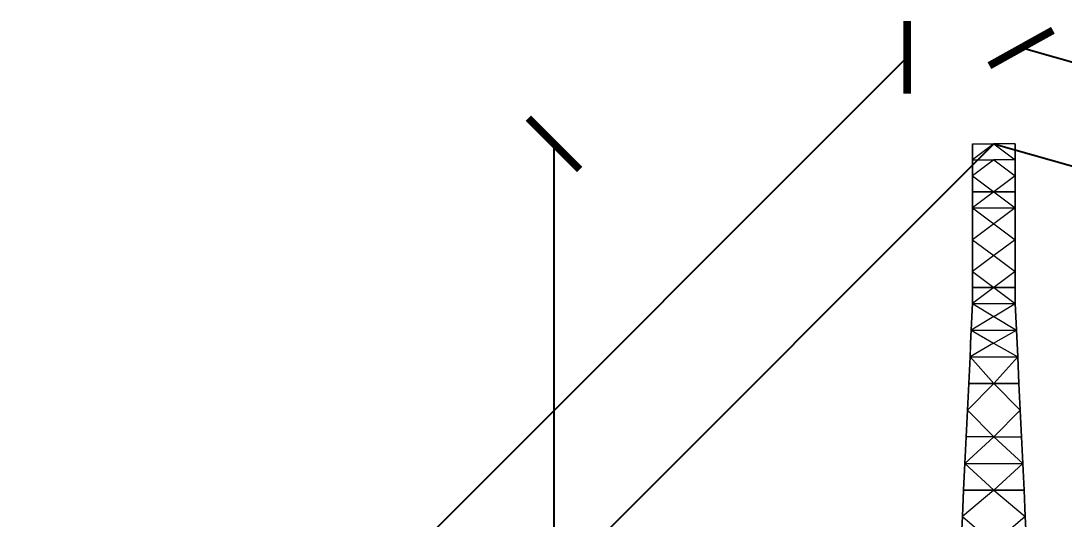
# Model space of a CAD drawing. Header units: millimetres. Extents: x 674 to 5889, y -153 to 3954.
# Drawn here: x 5481.1 to 5531.9, y 3870.8 to 3895.1 of the extents above; entities that cross this region are included whole.
import ezdxf

# ---------------------------------------------------------------- set-up
doc = ezdxf.new("R2010")
doc.units = ezdxf.units.MM
doc.layers.add('Dimensions', color=7, linetype='Continuous')
doc.layers.add('Ropes', color=3, linetype='Continuous')
doc.layers.add('Towers', color=1, linetype='Continuous', lineweight=0)
doc.styles.get("Standard").update_dxf_attribs({"font": 'arial.ttf'})
doc.dimstyles.new('ISO-25', dxfattribs={"dimtxt": 2.5, "dimasz": 2.5, "dimexe": 1.25, "dimexo": 0.625, "dimtad": 1, "dimtxsty": 'Standard', "dimcen": 2.5, "dimadec": 0, "dimazin": 0, "dimtfac": 1, "dimtmove": 0, "dimatfit": 3, "dimfxl": 1, "dimarcsym": 0})

# ---------------------------------------------------------------- blocks, each defined once
blk = doc.blocks.new('_ArchTick')
at = {"color": 0, "linetype": 'ByBlock', "const_width": 0.15}
blk.add_lwpolyline([(-0.5, -0.5), (0.5, 0.5)], dxfattribs=at)
blk = doc.blocks.new('*D57')
at = {"layer": 'Defpoints', "color": 0, "transparency": 16777216}
for p in [(5528.478, 3889.077), (5507.074, 3774.077), (5528.478, 3774.077)]:
    blk.add_point(p, dxfattribs=at)
at = {"layer": 'Dimensions', "color": 0, "lineweight": -2, "transparency": 16777216}
blk.add_line((5507.074, 3889.077), (5507.074, 3774.077), dxfattribs=at)
at = {"layer": 'Dimensions', "color": 0, "lineweight": -2, "transparency": 16777216, "xscale": 2.5, "yscale": 2.5, "zscale": 2.5}
for p, rotation in [((5507.074, 3889.077), 90), ((5507.074, 3774.077), 270)]:
    blk.add_blockref('_ArchTick', p, dxfattribs=dict(at, rotation=rotation))
at = {"layer": 'Dimensions', "color": 0, "transparency": 16777216, "insert": (5504.151, 3831.577), "char_height": 4.5, "attachment_point": 5, "rotation": 90}
blk.add_mtext('115m', dxfattribs=at)
blk = doc.blocks.new('*D62')
at = {"color": 0, "lineweight": -2, "transparency": 16777216}
blk.add_line((2577.797, -35.976), (2577.797, -85.976), dxfattribs=at)
at = {"layer": 'Defpoints', "color": 0, "transparency": 16777216}
for p in [(5529.806, 3893.742), (5528.478, 3889.077), (5643.378, 3856.377), (2597.989, -35.976), (2577.797, -85.976), (2597.989, -85.976)]:
    blk.add_point(p, dxfattribs=at)
at = {"layer": 'Dimensions', "color": 0, "lineweight": -2, "transparency": 16777216}
blk.add_line((5644.706, 3861.042), (5529.806, 3893.742), dxfattribs=at)
at = {"color": 0, "lineweight": -2, "transparency": 16777216, "xscale": 15, "yscale": 15, "zscale": 15}
for p, rotation in [((2577.797, -35.976), 90), ((2577.797, -85.976), 270)]:
    blk.add_blockref('_ArchTick', p, dxfattribs=dict(at, rotation=rotation))
at = {"layer": 'Dimensions', "color": 0, "lineweight": -2, "transparency": 16777216, "xscale": 2.5, "yscale": 2.5, "zscale": 2.5}
for p, rotation in [((5529.806, 3893.742), 164.113896019455), ((5644.706, 3861.042), 344.113896019455)]:
    blk.add_blockref('_ArchTick', p, dxfattribs=dict(at, rotation=rotation))
at = {"color": 0, "transparency": 16777216, "insert": (2569.514, -60.976), "char_height": 15, "attachment_point": 5, "rotation": 90}
blk.add_mtext('50', dxfattribs=at)
at = {"layer": 'Dimensions', "color": 0, "transparency": 16777216, "insert": (5588.056, 3880.203), "char_height": 4.5, "attachment_point": 5, "rotation": 344.1139}
blk.add_mtext('119.5m', dxfattribs=at)
blk = doc.blocks.new('*D65')
at = {"color": 0, "lineweight": -2, "transparency": 16777216}
blk.add_line((3401.546, -35.976), (3401.546, -80.976), dxfattribs=at)
at = {"layer": 'Defpoints', "color": 0, "transparency": 16777216}
for p in [(5524.262, 3893.293), (5528.478, 3889.077), (5413.478, 3774.077), (3421.627, -35.976), (3401.546, -80.976), (3421.627, -80.976)]:
    blk.add_point(p, dxfattribs=at)
at = {"layer": 'Dimensions', "color": 0, "lineweight": -2, "transparency": 16777216}
blk.add_line((5409.262, 3778.293), (5524.262, 3893.293), dxfattribs=at)
at = {"color": 0, "lineweight": -2, "transparency": 16777216, "xscale": 5, "yscale": 5, "zscale": 5}
for p, rotation in [((3401.546, -35.976), 90), ((3401.546, -80.976), 270)]:
    blk.add_blockref('_ArchTick', p, dxfattribs=dict(at, rotation=rotation))
at = {"layer": 'Dimensions', "color": 0, "lineweight": -2, "transparency": 16777216, "xscale": 2.5, "yscale": 2.5, "zscale": 2.5}
for p, rotation in [((5524.262, 3893.293), 44.99999999999592), ((5409.262, 3778.293), 224.9999999999959)]:
    blk.add_blockref('_ArchTick', p, dxfattribs=dict(at, rotation=rotation))
at = {"color": 0, "transparency": 16777216, "insert": (3393.293, -58.476), "char_height": 15, "attachment_point": 5, "rotation": 90}
blk.add_mtext('45', dxfattribs=at)
at = {"layer": 'Dimensions', "color": 0, "transparency": 16777216, "insert": (5464.696, 3837.859), "char_height": 4.5, "attachment_point": 5, "rotation": 45}
blk.add_mtext('162.6m', dxfattribs=at)
blk = doc.blocks.new('*D66')
at = {"color": 0, "lineweight": -2, "transparency": 16777216}
blk.add_line((3325.223, 34.024), (3325.223, -80.976), dxfattribs=at)
at = {"layer": 'Defpoints', "color": 0, "transparency": 16777216}
for p in [(5653.578, 3874.37), (5643.378, 3866.577), (5653.578, 3866.577), (3346.627, 34.024), (3325.223, -80.976), (3346.627, -80.976)]:
    blk.add_point(p, dxfattribs=at)
at = {"layer": 'Dimensions', "color": 0, "lineweight": -2, "transparency": 16777216}
for p, q in [((5643.378, 3874.37), (5653.578, 3874.37)), ((5653.578, 3874.37), (5673.71, 3874.37))]:
    blk.add_line(p, q, dxfattribs=at)
at = {"color": 0, "lineweight": -2, "transparency": 16777216, "xscale": 5, "yscale": 5, "zscale": 5}
for p, rotation in [((3325.223, 34.024), 90), ((3325.223, -80.976), 270)]:
    blk.add_blockref('_ArchTick', p, dxfattribs=dict(at, rotation=rotation))
at = {"layer": 'Dimensions', "color": 0, "lineweight": -2, "transparency": 16777216, "xscale": 2.5, "yscale": 2.5, "zscale": 2.5, "rotation": 180}
blk.add_blockref('_ArchTick', (5643.378, 3874.37), dxfattribs=at)
at = {"layer": 'Dimensions', "color": 0, "lineweight": -2, "transparency": 16777216, "xscale": 2.5, "yscale": 2.5, "zscale": 2.5}
blk.add_blockref('_ArchTick', (5653.578, 3874.37), dxfattribs=at)
at = {"color": 0, "transparency": 16777216, "insert": (3316.939, -23.476), "char_height": 15, "attachment_point": 5, "rotation": 90}
blk.add_mtext('115', dxfattribs=at)
at = {"layer": 'Dimensions', "color": 0, "transparency": 16777216, "insert": (5664.894, 3877.293), "char_height": 4.5, "attachment_point": 5}
blk.add_mtext('10.2m', dxfattribs=at)

msp = doc.modelspace()

# ---------------------------------------------------------------- linework, layer by layer
at = {"layer": 'Ropes'}
for q in [(5413.478, 3774.077), (5643.378, 3856.377)]:
    msp.add_line((5528.478, 3889.077), q, dxfattribs=at)
at = {"layer": 'Towers'}
for p, q in [((5528.478, 3889.077), (5527.442, 3888.3)), ((5527.442, 3889.077), (5528.478, 3889.077)), ((5528.478, 3889.077), (5527.442, 3888.3)), ((5527.442, 3889.077), (5528.478, 3889.077)), ((5527.442, 3889.077), (5527.442, 3888.3)), ((5527.442, 3888.3), (5527.442, 3889.077)), ((5527.442, 3889.077), (5527.442, 3888.3)), ((5527.442, 3888.3), (5527.442, 3889.077)), ((5528.478, 3889.077), (5529.515, 3888.3)), ((5529.515, 3889.077), (5528.478, 3889.077)), ((5528.478, 3889.077), (5529.515, 3888.3)), ((5529.515, 3889.077), (5528.478, 3889.077)), ((5529.515, 3889.077), (5529.515, 3888.3)), ((5529.515, 3888.3), (5529.515, 3889.077)), ((5529.515, 3889.077), (5529.515, 3888.3)), ((5529.515, 3888.3), (5529.515, 3889.077)), ((5528.478, 3888.3), (5527.442, 3887.522)), ((5527.442, 3888.3), (5528.478, 3888.3)), ((5528.478, 3888.3), (5527.442, 3887.522)), ((5527.442, 3888.3), (5528.478, 3888.3)), ((5527.442, 3888.3), (5527.442, 3887.522)), ((5527.442, 3887.522), (5527.442, 3888.3)), ((5527.442, 3888.3), (5527.442, 3887.522)), ((5527.442, 3887.522), (5527.442, 3888.3)), ((5528.478, 3888.3), (5529.515, 3887.522)), ((5529.515, 3888.3), (5528.478, 3888.3)), ((5528.478, 3888.3), (5529.515, 3887.522)), ((5529.515, 3888.3), (5528.478, 3888.3)), ((5529.515, 3888.3), (5529.515, 3887.522)), ((5529.515, 3887.522), (5529.515, 3888.3)), ((5529.515, 3888.3), (5529.515, 3887.522)), ((5529.515, 3887.522), (5529.515, 3888.3)), ((5527.442, 3887.522), (5528.478, 3886.745)), ((5527.442, 3887.522), (5528.478, 3886.745)), ((5527.442, 3887.522), (5527.442, 3886.745)), ((5527.442, 3886.745), (5527.442, 3887.522)), ((5527.442, 3887.522), (5527.442, 3886.745)), ((5527.442, 3886.745), (5527.442, 3887.522)), ((5529.515, 3887.522), (5528.478, 3886.745)), ((5529.515, 3887.522), (5528.478, 3886.745)), ((5529.515, 3887.522), (5529.515, 3886.745)), ((5529.515, 3886.745), (5529.515, 3887.522)), ((5529.515, 3887.522), (5529.515, 3886.745)), ((5529.515, 3886.745), (5529.515, 3887.522)), ((5528.478, 3886.745), (5527.442, 3886.745)), ((5527.442, 3886.745), (5528.478, 3886.745)), ((5527.442, 3886.745), (5528.478, 3886.745)), ((5528.478, 3886.745), (5527.442, 3885.968)), ((5527.442, 3886.745), (5528.478, 3886.745)), ((5528.478, 3886.745), (5527.442, 3885.968)), ((5527.442, 3886.745), (5527.442, 3885.968)), ((5527.442, 3885.968), (5527.442, 3886.745)), ((5527.442, 3886.745), (5527.442, 3885.968)), ((5527.442, 3885.968), (5527.442, 3886.745)), ((5529.515, 3886.745), (5528.478, 3886.745)), ((5528.478, 3886.745), (5529.515, 3886.745)), ((5528.478, 3886.745), (5529.515, 3886.745)), ((5528.478, 3886.745), (5529.515, 3885.968)), ((5528.478, 3886.745), (5529.515, 3886.745)), ((5528.478, 3886.745), (5529.515, 3885.968)), ((5529.515, 3886.745), (5529.515, 3885.968)), ((5529.515, 3885.968), (5529.515, 3886.745)), ((5529.515, 3886.745), (5529.515, 3885.968)), ((5529.515, 3885.968), (5529.515, 3886.745)), ((5527.442, 3885.968), (5529.515, 3885.968)), ((5527.442, 3885.968), (5528.478, 3885.19)), ((5527.442, 3885.968), (5529.515, 3885.968)), ((5527.442, 3885.968), (5528.478, 3885.19)), ((5527.442, 3885.968), (5527.442, 3885.19)), ((5527.442, 3884.413), (5527.442, 3885.968)), ((5527.442, 3885.968), (5527.442, 3885.19)), ((5527.442, 3884.413), (5527.442, 3885.968)), ((5529.515, 3885.968), (5528.478, 3885.19)), ((5529.515, 3885.968), (5528.478, 3885.19)), ((5529.515, 3885.968), (5529.515, 3885.19)), ((5529.515, 3884.413), (5529.515, 3885.968)), ((5529.515, 3885.968), (5529.515, 3885.19)), ((5529.515, 3884.413), (5529.515, 3885.968)), ((5528.478, 3885.19), (5527.442, 3884.413)), ((5528.478, 3885.19), (5527.442, 3884.413)), ((5527.442, 3885.19), (5527.442, 3884.413)), ((5527.442, 3885.19), (5527.442, 3884.413)), ((5528.478, 3885.19), (5529.515, 3884.413)), ((5528.478, 3885.19), (5529.515, 3884.413)), ((5529.515, 3885.19), (5529.515, 3884.413)), ((5529.515, 3885.19), (5529.515, 3884.413)), ((5527.442, 3884.413), (5528.478, 3883.636)), ((5527.442, 3884.413), (5528.478, 3883.636)), ((5527.442, 3884.413), (5527.442, 3883.636)), ((5527.442, 3882.858), (5527.442, 3884.413)), ((5527.442, 3884.413), (5527.442, 3883.636)), ((5527.442, 3882.858), (5527.442, 3884.413)), ((5529.515, 3884.413), (5528.478, 3883.636)), ((5529.515, 3884.413), (5528.478, 3883.636)), ((5529.515, 3884.413), (5529.515, 3883.636)), ((5529.515, 3882.858), (5529.515, 3884.413)), ((5529.515, 3884.413), (5529.515, 3883.636)), ((5529.515, 3882.858), (5529.515, 3884.413)), ((5528.478, 3883.636), (5527.442, 3882.858)), ((5528.478, 3883.636), (5527.442, 3882.858)), ((5527.442, 3883.636), (5527.442, 3882.858)), ((5527.442, 3883.636), (5527.442, 3882.858)), ((5528.478, 3883.636), (5529.515, 3882.858)), ((5528.478, 3883.636), (5529.515, 3882.858)), ((5529.515, 3883.636), (5529.515, 3882.858)), ((5529.515, 3883.636), (5529.515, 3882.858)), ((5527.442, 3882.858), (5528.478, 3882.081)), ((5527.442, 3882.858), (5528.478, 3882.081)), ((5527.442, 3882.858), (5527.442, 3882.081)), ((5527.442, 3882.081), (5527.442, 3882.858)), ((5527.442, 3882.858), (5527.442, 3882.081)), ((5527.442, 3882.081), (5527.442, 3882.858)), ((5529.515, 3882.858), (5528.478, 3882.081)), ((5529.515, 3882.858), (5528.478, 3882.081)), ((5529.515, 3882.858), (5529.515, 3882.081)), ((5529.515, 3882.081), (5529.515, 3882.858)), ((5529.515, 3882.858), (5529.515, 3882.081)), ((5529.515, 3882.081), (5529.515, 3882.858)), ((5528.478, 3882.081), (5527.442, 3882.081)), ((5527.442, 3882.081), (5528.478, 3882.081)), ((5528.478, 3882.081), (5527.442, 3881.303)), ((5528.478, 3882.081), (5527.442, 3882.081)), ((5528.478, 3882.081), (5527.442, 3881.303)), ((5528.478, 3882.081), (5527.442, 3882.081)), ((5527.442, 3882.081), (5527.442, 3881.303)), ((5527.442, 3881.303), (5527.442, 3882.081)), ((5527.442, 3882.081), (5527.442, 3881.303)), ((5527.442, 3881.303), (5527.442, 3882.081)), ((5529.515, 3882.081), (5528.478, 3882.081)), ((5528.478, 3882.081), (5529.515, 3882.081)), ((5528.478, 3882.081), (5529.515, 3881.303)), ((5528.478, 3882.081), (5529.515, 3882.081)), ((5528.478, 3882.081), (5529.515, 3881.303)), ((5528.478, 3882.081), (5529.515, 3882.081)), ((5529.515, 3882.081), (5529.515, 3881.303)), ((5529.515, 3881.303), (5529.515, 3882.081)), ((5529.515, 3882.081), (5529.515, 3881.303)), ((5529.515, 3881.303), (5529.515, 3882.081)), ((5527.38, 3880.008), (5527.442, 3881.303)), ((5527.38, 3880.008), (5527.442, 3881.303)), ((5527.412, 3880.675), (5527.442, 3881.303)), ((5527.442, 3881.303), (5527.412, 3880.675)), ((5527.442, 3881.303), (5529.515, 3881.303)), ((5527.442, 3881.303), (5528.48, 3880.675)), ((5527.442, 3881.303), (5529.515, 3881.303)), ((5527.442, 3881.303), (5528.48, 3880.675)), ((5528.48, 3880.675), (5529.515, 3881.303)), ((5528.48, 3880.675), (5529.515, 3881.303)), ((5529.545, 3880.675), (5529.515, 3881.303)), ((5529.577, 3880.008), (5529.515, 3881.303)), ((5529.515, 3881.303), (5529.545, 3880.675)), ((5529.577, 3880.008), (5529.515, 3881.303)), ((5528.48, 3880.675), (5527.38, 3880.008)), ((5528.48, 3880.675), (5527.38, 3880.008)), ((5527.412, 3880.675), (5527.38, 3880.008)), ((5527.412, 3880.675), (5527.38, 3880.008)), ((5528.48, 3880.675), (5529.577, 3880.008)), ((5528.48, 3880.675), (5529.577, 3880.008)), ((5529.545, 3880.675), (5529.577, 3880.008)), ((5529.545, 3880.675), (5529.577, 3880.008)), ((5527.318, 3878.712), (5527.38, 3880.008)), ((5527.318, 3878.712), (5527.38, 3880.008)), ((5527.349, 3879.375), (5527.38, 3880.008)), ((5527.38, 3880.008), (5527.349, 3879.375)), ((5527.38, 3880.008), (5529.577, 3880.008)), ((5527.38, 3880.008), (5528.469, 3879.375)), ((5527.38, 3880.008), (5529.577, 3880.008)), ((5527.38, 3880.008), (5528.469, 3879.375)), ((5528.469, 3879.375), (5529.577, 3880.008)), ((5528.469, 3879.375), (5529.577, 3880.008)), ((5529.607, 3879.375), (5529.577, 3880.008)), ((5529.639, 3878.712), (5529.577, 3880.008)), ((5529.577, 3880.008), (5529.607, 3879.375)), ((5529.639, 3878.712), (5529.577, 3880.008)), ((5528.469, 3879.375), (5527.318, 3878.712)), ((5528.469, 3879.375), (5527.318, 3878.712)), ((5527.349, 3879.375), (5527.318, 3878.712)), ((5527.349, 3879.375), (5527.318, 3878.712)), ((5528.469, 3879.375), (5529.639, 3878.712)), ((5528.469, 3879.375), (5529.639, 3878.712)), ((5529.607, 3879.375), (5529.639, 3878.712)), ((5529.607, 3879.375), (5529.639, 3878.712)), ((5527.318, 3878.712), (5527.256, 3877.419)), ((5527.256, 3877.417), (5527.318, 3878.712)), ((5527.318, 3878.712), (5527.256, 3877.419)), ((5527.256, 3877.417), (5527.318, 3878.712)), ((5527.318, 3878.712), (5529.639, 3878.712)), ((5527.318, 3878.712), (5528.478, 3877.419)), ((5527.318, 3878.712), (5529.639, 3878.712)), ((5527.318, 3878.712), (5528.478, 3877.419)), ((5529.639, 3878.712), (5528.478, 3877.419)), ((5529.639, 3878.712), (5528.478, 3877.419)), ((5529.639, 3878.712), (5529.7, 3877.419)), ((5529.7, 3877.417), (5529.639, 3878.712)), ((5529.639, 3878.712), (5529.7, 3877.419)), ((5529.7, 3877.417), (5529.639, 3878.712)), ((5528.478, 3877.419), (5527.194, 3876.121)), ((5528.478, 3877.419), (5527.194, 3876.121)), ((5527.256, 3877.419), (5527.194, 3876.121)), ((5527.256, 3877.419), (5527.194, 3876.121)), ((5527.194, 3876.121), (5527.256, 3877.417)), ((5527.194, 3876.121), (5527.256, 3877.417)), ((5528.478, 3877.419), (5527.256, 3877.419)), ((5527.256, 3877.419), (5528.478, 3877.419)), ((5528.478, 3877.419), (5527.256, 3877.417)), ((5528.478, 3877.419), (5527.256, 3877.417)), ((5527.256, 3877.419), (5527.256, 3877.417)), ((5527.256, 3877.419), (5527.256, 3877.417)), ((5529.7, 3877.419), (5528.478, 3877.419)), ((5528.478, 3877.419), (5529.7, 3877.419)), ((5528.478, 3877.419), (5529.7, 3877.417)), ((5528.478, 3877.419), (5529.762, 3876.121)), ((5528.478, 3877.419), (5529.7, 3877.417)), ((5528.478, 3877.419), (5529.762, 3876.121)), ((5529.7, 3877.419), (5529.7, 3877.417)), ((5529.7, 3877.419), (5529.762, 3876.121)), ((5529.7, 3877.419), (5529.7, 3877.417)), ((5529.7, 3877.419), (5529.762, 3876.121)), ((5529.762, 3876.121), (5529.7, 3877.417)), ((5529.762, 3876.121), (5529.7, 3877.417)), ((5527.194, 3876.121), (5527.132, 3874.826)), ((5527.132, 3874.825), (5527.194, 3876.121)), ((5527.194, 3876.121), (5527.132, 3874.826)), ((5527.132, 3874.825), (5527.194, 3876.121)), ((5527.194, 3876.121), (5528.478, 3874.826)), ((5527.194, 3876.121), (5528.478, 3874.826)), ((5529.762, 3876.121), (5528.478, 3874.826)), ((5529.762, 3876.121), (5528.478, 3874.826)), ((5529.762, 3876.121), (5529.824, 3874.826)), ((5529.824, 3874.825), (5529.762, 3876.121)), ((5529.762, 3876.121), (5529.824, 3874.826)), ((5529.824, 3874.825), (5529.762, 3876.121)), ((5528.478, 3874.826), (5527.07, 3873.53)), ((5528.478, 3874.826), (5527.07, 3873.53)), ((5527.132, 3874.826), (5527.07, 3873.53)), ((5527.132, 3874.826), (5527.07, 3873.53)), ((5527.07, 3873.53), (5527.132, 3874.825)), ((5527.07, 3873.53), (5527.132, 3874.825)), ((5528.478, 3874.826), (5527.132, 3874.825)), ((5528.478, 3874.826), (5527.132, 3874.825)), ((5527.132, 3874.826), (5527.132, 3874.825)), ((5527.132, 3874.826), (5527.132, 3874.825)), ((5528.478, 3874.826), (5529.824, 3874.825)), ((5528.478, 3874.826), (5529.886, 3873.53)), ((5528.478, 3874.826), (5529.824, 3874.825)), ((5528.478, 3874.826), (5529.886, 3873.53)), ((5529.824, 3874.826), (5529.824, 3874.825)), ((5529.824, 3874.826), (5529.886, 3873.53)), ((5529.824, 3874.826), (5529.824, 3874.825)), ((5529.824, 3874.826), (5529.886, 3873.53)), ((5529.886, 3873.53), (5529.824, 3874.825)), ((5529.886, 3873.53), (5529.824, 3874.825)), ((5527.07, 3873.53), (5527.008, 3872.232)), ((5527.008, 3872.234), (5527.07, 3873.53)), ((5527.07, 3873.53), (5527.008, 3872.232)), ((5527.008, 3872.234), (5527.07, 3873.53)), ((5527.07, 3873.53), (5529.886, 3873.53)), ((5527.07, 3873.53), (5528.478, 3872.232)), ((5527.07, 3873.53), (5529.886, 3873.53)), ((5527.07, 3873.53), (5528.478, 3872.232)), ((5529.886, 3873.53), (5528.478, 3872.232)), ((5529.886, 3873.53), (5528.478, 3872.232)), ((5529.886, 3873.53), (5529.948, 3872.232)), ((5529.948, 3872.234), (5529.886, 3873.53)), ((5529.886, 3873.53), (5529.948, 3872.232)), ((5529.948, 3872.234), (5529.886, 3873.53)), ((5526.946, 3870.939), (5527.008, 3872.234)), ((5526.946, 3870.939), (5527.008, 3872.234)), ((5528.478, 3872.232), (5526.946, 3870.939)), ((5528.478, 3872.232), (5526.946, 3870.939)), ((5527.008, 3872.232), (5526.946, 3870.939)), ((5527.008, 3872.232), (5526.946, 3870.939)), ((5528.478, 3872.232), (5527.008, 3872.234)), ((5528.478, 3872.232), (5527.008, 3872.234)), ((5527.008, 3872.232), (5527.008, 3872.234)), ((5527.008, 3872.232), (5527.008, 3872.234)), ((5528.478, 3872.232), (5527.008, 3872.232)), ((5527.008, 3872.232), (5528.478, 3872.232)), ((5528.478, 3872.232), (5529.948, 3872.234)), ((5528.478, 3872.232), (5529.948, 3872.234)), ((5529.948, 3872.232), (5528.478, 3872.232)), ((5528.478, 3872.232), (5529.948, 3872.232)), ((5528.478, 3872.232), (5530.01, 3870.939)), ((5528.478, 3872.232), (5530.01, 3870.939)), ((5529.948, 3872.232), (5529.948, 3872.234)), ((5530.01, 3870.939), (5529.948, 3872.234)), ((5529.948, 3872.232), (5529.948, 3872.234)), ((5530.01, 3870.939), (5529.948, 3872.234)), ((5529.948, 3872.232), (5530.01, 3870.939)), ((5529.948, 3872.232), (5530.01, 3870.939)), ((5526.946, 3870.939), (5526.884, 3869.645)), ((5526.884, 3869.643), (5526.946, 3870.939)), ((5526.946, 3870.939), (5526.884, 3869.645)), ((5526.884, 3869.643), (5526.946, 3870.939)), ((5526.946, 3870.939), (5528.478, 3869.645)), ((5526.946, 3870.939), (5528.478, 3869.645)), ((5530.01, 3870.939), (5528.478, 3869.645)), ((5530.01, 3870.939), (5528.478, 3869.645)), ((5530.01, 3870.939), (5530.072, 3869.645)), ((5530.072, 3869.643), (5530.01, 3870.939)), ((5530.01, 3870.939), (5530.072, 3869.645)), ((5530.072, 3869.643), (5530.01, 3870.939))]:
    msp.add_line(p, q, dxfattribs=at)

# ---------------------------------------------------------------- dimensions: what is measured, and where the dimension line sits
at = {"layer": 'Dimensions'}
for p1, p2, distance, picture, middle in [((5413.478, 3774.077), (5528.478, 3889.077), 5.962, '*D65', (5464.696, 3837.859)), ((5643.378, 3856.377), (5528.478, 3889.077), -4.85, '*D62', (5588.056, 3880.203)), ((5643.378, 3866.577), (5653.578, 3866.577), 7.793, '*D66', (5664.894, 3877.293))]:
    dim = msp.add_aligned_dim(p1=p1, p2=p2, distance=distance, dimstyle='ISO-25', override={"dimtxt": 4.5, "dimexe": 2, "dimexo": 3, "dimdec": 1, "dimdsep": 46, "dimpost": 'm', "dimblk1": 'ArchTick', "dimblk2": 'ArchTick', "dimsah": 1, "dimse1": 1, "dimse2": 1}, dxfattribs=at)
    dim.commit()
    dim.dimension.update_dxf_attribs({"geometry": picture, "text_midpoint": middle})
dim = msp.add_linear_dim(base=(5507.074, 3774.077), p1=(5528.478, 3889.077), p2=(5528.478, 3774.077), angle=90, dimstyle='ISO-25', override={"dimtxt": 4.5, "dimexe": 2, "dimexo": 3, "dimdec": 1, "dimdsep": 46, "dimpost": 'm', "dimblk1": 'ArchTick', "dimblk2": 'ArchTick', "dimsah": 1, "dimse1": 1, "dimse2": 1}, dxfattribs=at)
dim.commit()
dim.dimension.update_dxf_attribs({"geometry": '*D57', "text_midpoint": (5504.151, 3831.577)})

doc.saveas('drawing.dxf')
